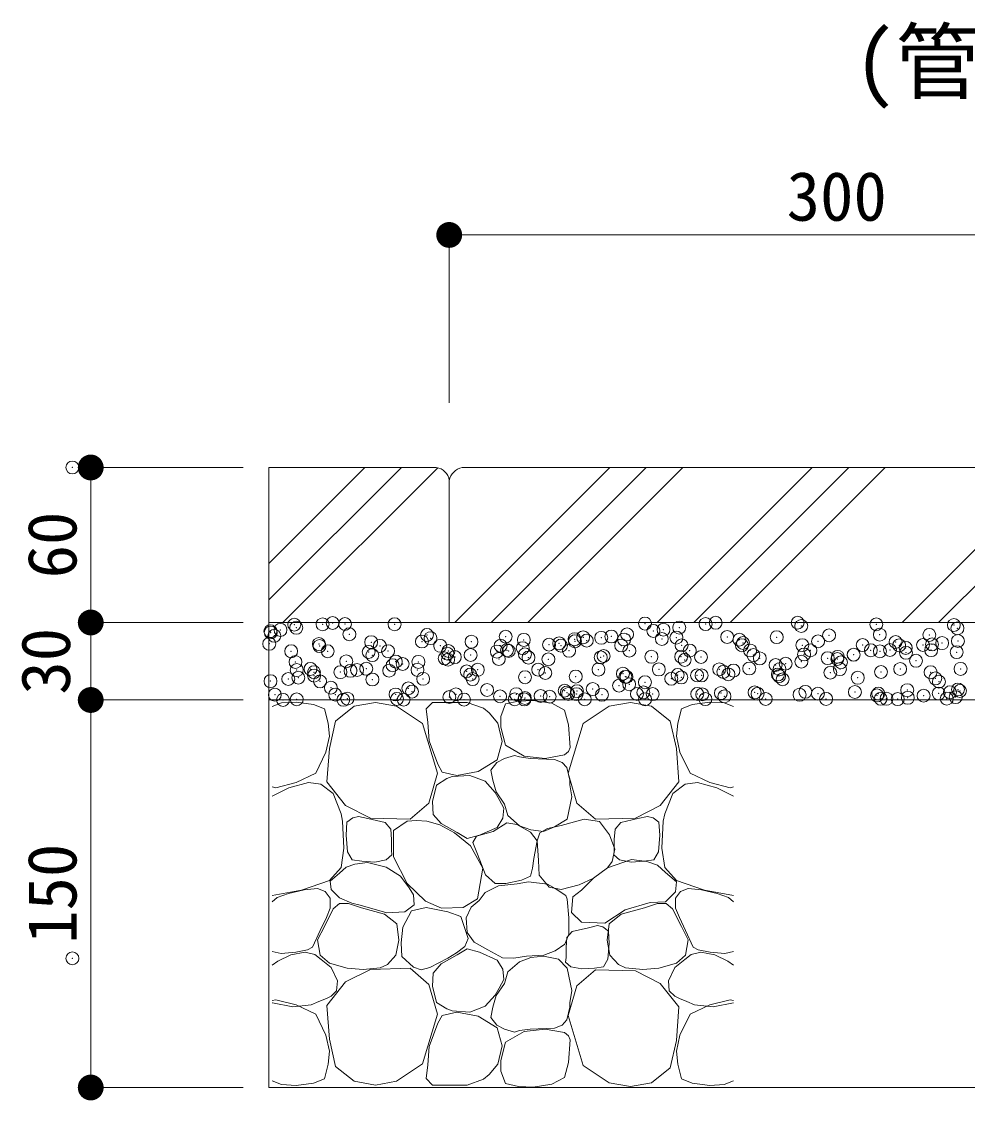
# Model space of a CAD drawing. Units: millimetres at full size, sheet at 1:10. Extents: x 170 to 2908, y 2192 to 4059.
# Drawn here: x 1389.8 to 1755.9, y 2932.1 to 3349.7 of the extents above; entities that cross this region are included whole.
import ezdxf
from ezdxf.enums import TextEntityAlignment as Align

# ---------------------------------------------------------------- set-up
doc = ezdxf.new("R2010")
doc.units = ezdxf.units.MM
doc.header["$LTSCALE"] = 10
doc.header["$PDMODE"] = 32
doc.header["$PDSIZE"] = 5
doc.linetypes.add('DASHED', pattern=[7.5, 6, -1.5])
doc.linetypes.add('USER1', pattern=[50, 37.5, -12.5])
for name, color, linetype, lineweight in [('0_2', 1, 'Continuous', 13), ('_0-0_', 7, 'Continuous', 13), ('ハッチ', 4, 'Continuous', 13), ('寸法', 3, 'Continuous', 13), ('本体', 7, 'Continuous', 13)]:
    doc.layers.add(name, color=color, linetype=linetype, lineweight=lineweight)
doc.styles.add('ＭＳ ゴシック', font='')
doc.styles.get('ＭＳ ゴシック').set_extended_font_data('MS Gothic')

# ---------------------------------------------------------------- blocks, each defined once
blk = doc.blocks.new('filled_dot')
at = {"color": 0, "linetype": 'Continuous', "lineweight": -2, "const_width": 1.25}
blk.add_lwpolyline([(-0.625, 0, 1), (0.625, 0, 1)], format="xyb", close=True, dxfattribs=at)

msp = doc.modelspace()

# ---------------------------------------------------------------- linework, layer by layer
at = {"layer": '0_2'}
for p, q in [((1555.28, 3267.1), (1855.28, 3267.1)), ((1555.28, 3202.09), (1555.28, 3267.1)), ((1416.53, 3177.09), (1416.53, 3117.09)), ((1475.53, 3177.09), (1416.53, 3177.09)), ((1416.53, 3137.09), (1416.53, 3067.09)), ((1475.53, 3117.09), (1416.53, 3117.09)), ((1475.53, 3117.09), (1416.53, 3117.09)), ((1416.53, 3087.09), (1416.53, 2937.09)), ((1475.53, 3087.09), (1416.53, 3087.09)), ((1475.53, 3087.09), (1416.53, 3087.09)), ((1475.53, 2937.09), (1416.53, 2937.09))]:
    msp.add_line(p, q, dxfattribs=at)
at = {"layer": '_0-0_', "color": 1}
for p in [(1409.44, 3177.09), (1409.44, 2987.09)]:
    msp.add_point(p, dxfattribs=at)
at = {"layer": 'ハッチ'}
for p, q in [((1536.79, 3177.09), (1485.53, 3125.84)), ((1522.64, 3177.09), (1485.53, 3139.98)), ((1617.4, 3177.09), (1557.4, 3117.09)), ((1631.54, 3177.09), (1571.54, 3117.09)), ((1695.78, 3177.09), (1635.78, 3117.09)), ((1709.92, 3177.09), (1649.92, 3117.09)), ((1790.54, 3177.09), (1730.54, 3117.09)), ((1804.68, 3177.09), (1744.68, 3117.09))]:
    msp.add_line(p, q, dxfattribs=at)
at = {"layer": 'ハッチ', "linetype": 'USER1'}
for p, q in [((1550.83, 3177), (1490.93, 3117.09)), ((1645.68, 3177.09), (1585.68, 3117.09)), ((1724.07, 3177.09), (1664.07, 3117.09))]:
    msp.add_line(p, q, dxfattribs=at)
at = {"layer": 'ハッチ', "linetype": 'DASHED'}
msp.add_line((1485.53, 3087.09), (2275.58, 3087.09), dxfattribs=at)
at = {"layer": 'ハッチ'}
for points in [[(1507.54, 3066.88), (1508.95, 3073.06), (1508.38, 3078.11), (1506.98, 3083.73), (1502.76, 3085.41), (1496.02, 3086.26), (1490.4, 3085.97), (1486.76, 3084.57)], [(1644.59, 3066.88), (1643.19, 3073.06), (1643.75, 3078.11), (1645.15, 3083.73), (1649.37, 3085.41), (1656.11, 3086.26), (1661.73, 3085.97), (1665.37, 3084.57)], [(1486.76, 3053.43), (1488.15, 3053.12), (1496.02, 3055.09), (1503.61, 3058.74), (1507.54, 3066.88)], [(1665.37, 3053.43), (1663.98, 3053.12), (1656.11, 3055.09), (1648.52, 3058.74), (1644.59, 3066.88)], [(1513.44, 3043.01), (1510.35, 3050.87), (1505.57, 3054.52), (1500.8, 3055.09), (1493.21, 3053.12), (1486.76, 3049.83)], [(1638.69, 3043.01), (1641.78, 3050.87), (1646.56, 3054.52), (1651.33, 3055.09), (1658.92, 3053.12), (1665.37, 3049.83)], [(1486.76, 3011.43), (1498.05, 3013.43), (1508.95, 3017.18), (1513.44, 3022.23), (1514.54, 3029.67), (1514, 3040.2), (1513.44, 3043.01)], [(1665.37, 3011.43), (1654.08, 3013.43), (1643.19, 3017.18), (1638.69, 3022.23), (1637.59, 3029.67), (1638.13, 3040.2), (1638.69, 3043.01)], [(1502.4, 2991.38), (1505.33, 2997.89), (1507.77, 3002.94), (1509.24, 3006.51), (1509.24, 3010.42), (1507.28, 3013.02), (1504.35, 3014.16), (1499.14, 3013.67), (1493.12, 3012.21), (1488.72, 3010.58), (1486.76, 3008.98)], [(1649.73, 2991.38), (1646.8, 2997.89), (1644.36, 3002.94), (1642.89, 3006.51), (1642.89, 3010.42), (1644.85, 3013.02), (1647.78, 3014.16), (1652.99, 3013.67), (1659.01, 3012.21), (1663.41, 3010.58), (1665.37, 3008.98)], [(1486.76, 2989.8), (1490.19, 2988.94), (1495.89, 2989.43), (1500.45, 2990.41), (1502.4, 2991.38)], [(1665.37, 2989.8), (1661.94, 2988.94), (1656.24, 2989.43), (1651.69, 2990.41), (1649.73, 2991.38)], [(1509.56, 2972.51), (1511.68, 2974.47), (1512, 2978.37), (1509.56, 2983.58), (1505.66, 2986.67), (1503.21, 2988.62), (1499.47, 2989.43), (1494.01, 2988.48), (1489, 2986.04), (1486.76, 2984.43)], [(1642.57, 2972.51), (1640.45, 2974.47), (1640.13, 2978.37), (1642.57, 2983.58), (1646.48, 2986.67), (1648.92, 2988.62), (1652.66, 2989.43), (1658.12, 2988.48), (1663.14, 2986.04), (1665.37, 2984.43)], [(1486.76, 2969.9), (1486.85, 2969.86), (1494.73, 2968.29), (1501.91, 2969.1), (1504.84, 2970.4), (1507.77, 2971.54), (1509.56, 2972.51)], [(1486.76, 2970.75), (1488.15, 2971.07), (1496.02, 2969.1), (1503.61, 2965.45), (1507.54, 2957.31)], [(1665.37, 2969.9), (1665.28, 2969.86), (1657.41, 2968.29), (1650.22, 2969.1), (1647.29, 2970.4), (1644.36, 2971.54), (1642.57, 2972.51)], [(1665.37, 2970.75), (1663.98, 2971.07), (1656.11, 2969.1), (1648.52, 2965.45), (1644.59, 2957.31)], [(1507.54, 2957.31), (1508.95, 2951.13), (1508.38, 2946.08), (1506.98, 2940.46), (1502.76, 2938.78), (1496.02, 2937.93), (1490.4, 2938.21), (1486.76, 2939.62)], [(1644.59, 2957.31), (1643.19, 2951.13), (1643.75, 2946.08), (1645.15, 2940.46), (1649.37, 2938.78), (1656.11, 2937.93), (1661.73, 2938.21), (1665.37, 2939.62)]]:
    msp.add_lwpolyline(points, dxfattribs=at)
for points in [[(1526.7, 3086.13), (1518.52, 3084.68), (1511.3, 3078.91), (1508.89, 3068.33), (1507.93, 3055.35), (1515.15, 3046.21), (1524.77, 3041.4), (1540.17, 3040.92), (1547.39, 3047.17), (1550.76, 3058.71), (1544.99, 3077.95), (1534.88, 3084.68)], [(1568.51, 3083.89), (1562.2, 3086.16), (1548.83, 3086.16), (1546.31, 3083.64), (1547.07, 3078.34), (1547.57, 3071.28), (1550.85, 3062.21), (1552.62, 3059.18), (1558.17, 3057.92), (1566.49, 3059.44), (1573.81, 3063.97), (1575.82, 3071.03), (1574.06, 3078.09), (1570.78, 3082.12)], [(1602.08, 3068.68), (1601.42, 3077.47), (1599.88, 3083.18), (1595.04, 3085.82), (1587.79, 3086.92), (1582.07, 3086.7), (1577.01, 3085.6), (1575.25, 3080.76), (1575.25, 3076.59), (1577.01, 3069.55), (1584.27, 3065.38), (1592.4, 3064.5), (1599.88, 3065.82), (1601.42, 3067.14)], [(1625.43, 3086.13), (1633.61, 3084.68), (1640.83, 3078.91), (1643.24, 3068.33), (1644.2, 3055.35), (1636.98, 3046.21), (1627.36, 3041.4), (1611.96, 3040.92), (1604.74, 3047.17), (1601.37, 3058.71), (1607.15, 3077.95), (1617.25, 3084.68)], [(1601.96, 3056.05), (1600.78, 3060.95), (1599.02, 3062.91), (1596.07, 3064.09), (1586.65, 3064.48), (1582.53, 3065.07), (1580.57, 3065.66), (1576.64, 3064.48), (1573.7, 3062.91), (1571.34, 3059.97), (1572.13, 3056.05), (1573.5, 3051.54), (1576.64, 3046.83), (1578.01, 3042.32), (1582.53, 3038.4), (1586.85, 3036.83), (1591.75, 3036.24), (1595.97, 3037.95), (1600.98, 3040.95), (1602.74, 3049.58), (1601.96, 3054.28)], [(1573.11, 3051.34), (1569.18, 3055.66), (1563.21, 3057.92), (1556.4, 3057.42), (1554.38, 3056.66), (1550.35, 3054.14), (1548.83, 3047.84), (1549.09, 3042.8), (1552.11, 3039.27), (1558.42, 3035.74), (1562.2, 3033.47), (1567, 3034.73), (1573.81, 3037.76), (1576.05, 3041.34), (1576.44, 3045.26), (1574.68, 3048.6)], [(1532.96, 3029), (1532.96, 3033.05), (1532.63, 3037.11), (1530.43, 3039.64), (1523.84, 3041.16), (1520.12, 3042), (1517.92, 3041.5), (1515.72, 3039.81), (1515.38, 3034.74), (1515.89, 3028.32), (1517.71, 3025.26), (1521.41, 3024.64), (1526.48, 3024.34), (1530.94, 3025.26), (1533.13, 3027.14)], [(1551.66, 3038.8), (1546.6, 3040.2), (1542.67, 3040.48), (1539.01, 3040.2), (1533.67, 3036.55), (1533.67, 3026.44), (1539.01, 3016.05), (1546.05, 3009.17), (1552.26, 3006.48), (1560.66, 3006.82), (1566.27, 3010.16), (1568.24, 3021.95), (1563.46, 3030.65), (1557.28, 3035.71)], [(1616.57, 3022.07), (1618.31, 3024.58), (1619.33, 3029.31), (1617.38, 3034.95), (1613.49, 3040.03), (1607.53, 3040.9), (1598.56, 3038.52), (1593.38, 3037.39), (1590.42, 3035.68), (1589.37, 3032.62), (1589.84, 3025), (1590.12, 3019.33), (1593.99, 3014.61), (1598.64, 3013.73), (1605.53, 3015.48), (1611.12, 3018.16)], [(1619.17, 3029), (1619.17, 3033.05), (1619.5, 3037.11), (1621.7, 3039.64), (1628.3, 3041.16), (1632.02, 3042), (1634.21, 3041.5), (1636.41, 3039.81), (1636.75, 3034.74), (1636.24, 3028.32), (1634.42, 3025.26), (1630.73, 3024.64), (1625.65, 3024.34), (1621.19, 3025.26), (1619, 3027.14)], [(1589.37, 3032.62), (1586.75, 3035.87), (1581.46, 3038.89), (1577.55, 3039.48), (1572.29, 3036.16), (1565.85, 3034.41), (1564.48, 3031.87), (1566.24, 3027.39), (1569.36, 3019.39), (1573.07, 3016.08), (1577.16, 3016.08), (1583.27, 3017.38), (1586.75, 3018.84), (1587.57, 3022.05), (1588.08, 3025.76)], [(1541.69, 3007.82), (1541.52, 3011.68), (1539.84, 3014.37), (1536.49, 3018.9), (1530.94, 3022.34), (1523.71, 3024.18), (1518.79, 3023.57), (1515.41, 3022.34), (1512.79, 3020.03), (1509.25, 3016.96), (1509.56, 3013.73), (1512.79, 3010.5), (1517.56, 3008.5), (1520.79, 3007.73), (1531.12, 3004.64), (1538.17, 3005.14)], [(1602.55, 3004.88), (1603.15, 3010.84), (1606.52, 3013.54), (1611.12, 3018.16), (1616.57, 3022.07), (1625.88, 3025.32), (1631.79, 3024.58), (1635.85, 3023.11), (1638.99, 3020.34), (1643.23, 3016.65), (1642.86, 3012.77), (1638.99, 3008.9), (1633, 3008.66), (1623.45, 3005.87), (1615.49, 3000.7), (1606.53, 3001.1)], [(1600.48, 3011.4), (1596.31, 3014.17), (1593.28, 3015.77), (1586.01, 3016.71), (1581.57, 3015.91), (1574.31, 3015.1), (1569.19, 3012.55), (1566.9, 3009.45), (1563.81, 3006.9), (1561.79, 3002.73), (1562.19, 2997.08), (1564.89, 2993.31), (1570.27, 2990.35), (1575.92, 2987.26), (1580.23, 2987.13), (1585.21, 2987.93), (1591.93, 2988.34), (1596.24, 2989.95), (1600.01, 2992.51), (1601.62, 2996.41), (1601.62, 3002.73), (1600.95, 3009.99)], [(1528.61, 2983.41), (1531.38, 2984.71), (1534.63, 2988.29), (1535.77, 2994.15), (1534.96, 3000.5), (1530.24, 3004.24), (1521.28, 3006.68), (1516.24, 3008.3), (1512.82, 3008.3), (1510.38, 3006.19), (1506.96, 2999.36), (1504.35, 2994.31), (1505.33, 2988.29), (1508.91, 2985.2), (1515.75, 2983.25), (1521.93, 2982.76)], [(1558.14, 2989.2), (1561.33, 2991.72), (1562.67, 2994.74), (1560.99, 2999.77), (1559.82, 3003.3), (1554.78, 3005.14), (1546.39, 3006.82), (1540.68, 3005.48), (1537.33, 2999.1), (1536.65, 2993.06), (1536.99, 2987.86), (1541.52, 2983.67), (1544.38, 2982.66), (1547.73, 2983.5), (1554.78, 2987.19)], [(1623.52, 2983.41), (1620.76, 2984.71), (1617.5, 2988.29), (1616.36, 2994.15), (1617.17, 3000.5), (1621.89, 3004.24), (1630.85, 3006.68), (1635.89, 3008.3), (1639.31, 3008.3), (1641.76, 3006.19), (1645.17, 2999.36), (1647.78, 2994.31), (1646.8, 2988.29), (1643.22, 2985.2), (1636.38, 2983.25), (1630.2, 2982.76)], [(1600.5, 2987.4), (1600.5, 2991.25), (1600.82, 2995.1), (1602.9, 2997.51), (1609.17, 2998.96), (1612.7, 2999.76), (1614.79, 2999.28), (1616.88, 2997.67), (1617.2, 2992.86), (1616.72, 2986.76), (1614.98, 2983.85), (1611.48, 2983.27), (1606.65, 2982.97), (1602.41, 2983.85), (1600.33, 2985.63)], [(1573.11, 2972.85), (1569.18, 2968.53), (1563.21, 2966.26), (1556.4, 2966.77), (1554.38, 2967.53), (1550.35, 2970.05), (1548.83, 2976.35), (1549.09, 2981.39), (1552.11, 2984.92), (1558.42, 2988.45), (1562.2, 2990.72), (1567, 2989.46), (1573.81, 2986.43), (1576.05, 2982.85), (1576.44, 2978.93), (1574.68, 2975.59)], [(1601.96, 2968.14), (1600.78, 2963.24), (1599.02, 2961.27), (1596.07, 2960.1), (1586.65, 2959.7), (1582.53, 2959.12), (1580.57, 2958.53), (1576.64, 2959.7), (1573.7, 2961.27), (1571.34, 2964.22), (1572.13, 2968.14), (1573.5, 2972.65), (1576.64, 2977.36), (1578.01, 2981.87), (1582.53, 2985.79), (1586.85, 2987.36), (1591.75, 2987.95), (1597.64, 2986.77), (1600.98, 2983.24), (1602.74, 2974.61), (1601.96, 2969.9)], [(1526.7, 2938.06), (1518.52, 2939.5), (1511.3, 2945.27), (1508.89, 2955.85), (1507.93, 2968.84), (1515.15, 2977.98), (1524.77, 2982.79), (1540.17, 2983.27), (1547.39, 2977.02), (1550.76, 2965.47), (1544.99, 2946.24), (1534.88, 2939.5)], [(1625.43, 2937.5), (1633.61, 2938.94), (1640.83, 2944.71), (1643.24, 2955.29), (1644.2, 2968.28), (1636.98, 2977.41), (1627.36, 2982.22), (1611.96, 2982.7), (1604.74, 2976.45), (1601.37, 2964.91), (1607.15, 2945.67), (1617.25, 2938.94)], [(1568.51, 2940.3), (1562.2, 2938.03), (1548.83, 2938.03), (1546.31, 2940.55), (1547.07, 2945.85), (1547.57, 2952.9), (1550.85, 2961.98), (1552.62, 2965), (1558.17, 2966.26), (1566.49, 2964.75), (1573.81, 2960.21), (1575.82, 2953.16), (1574.06, 2946.1), (1570.78, 2942.06)], [(1602.08, 2955.51), (1601.42, 2946.72), (1599.88, 2941.01), (1595.04, 2938.37), (1587.79, 2937.27), (1582.07, 2937.49), (1577.01, 2938.59), (1575.25, 2943.42), (1575.25, 2947.6), (1577.01, 2954.63), (1584.27, 2958.81), (1592.4, 2959.69), (1599.88, 2958.37), (1601.42, 2957.05)]]:
    msp.add_lwpolyline(points, close=True, dxfattribs=at)
for p in [(1690.14, 3117.02), (1486.07, 3113.72), (1486.2, 3113.2), (1489.98, 3114.23), (1495.31, 3116.25), (1496.08, 3115.04), (1506.26, 3116.38), (1510.17, 3116.89), (1514.94, 3116.5), (1534.13, 3116.41), (1631.06, 3116.68), (1634.31, 3113.82), (1638.21, 3114.33), (1644.31, 3115.13), (1654.5, 3116.47), (1658.4, 3116.99), (1691.53, 3115.75), (1720.6, 3116.36), (1750.61, 3116.1), (1751.99, 3114.83), (1485.64, 3108.83), (1487.59, 3111.93), (1504.83, 3108.74), (1516.66, 3112.54), (1525.08, 3109.47), (1544.72, 3109.72), (1546.67, 3112.28), (1548.05, 3111.01), (1563.9, 3109.63), (1577.12, 3111.62), (1584.16, 3110.36), (1597.84, 3109.01), (1603.79, 3110.61), (1603.93, 3109.82), (1607.13, 3111.36), (1608.52, 3110.09), (1614.12, 3111.16), (1618.02, 3111.67), (1622.98, 3110.51), (1624.12, 3112.47), (1637.59, 3110.7), (1643.23, 3111.24), (1662.87, 3111.49), (1667.6, 3110.44), (1668.98, 3109.17), (1682.05, 3111.4), (1698.05, 3109.78), (1702.31, 3112.13), (1721.94, 3112.38), (1728.06, 3109.52), (1741.13, 3112.29), (1746.07, 3109.11), (1752.17, 3109.91), (1494.11, 3105.96), (1505.09, 3107.97), (1508.25, 3105.96), (1524.12, 3105.7), (1528.45, 3108.01), (1531.61, 3106), (1551.8, 3108.06), (1554.58, 3105.03), (1554.97, 3106.04), (1563.56, 3104.5), (1573.74, 3105.84), (1575.16, 3108.1), (1577.65, 3106.36), (1578.32, 3106.08), (1583.74, 3107.16), (1584.59, 3104.78), (1593.93, 3108.5), (1598.52, 3108.14), (1601.68, 3106.13), (1621.87, 3108.18), (1625.03, 3106.17), (1645.23, 3108.23), (1648.39, 3106.21), (1668.58, 3108.27), (1671.75, 3106.25), (1691.94, 3108.31), (1692.64, 3104.71), (1695.1, 3106.3), (1711.79, 3104.6), (1711.82, 3104.62), (1715.3, 3108.35), (1718.46, 3106.34), (1721.98, 3105.94), (1725.88, 3106.45), (1729.44, 3108.25), (1731.98, 3107.26), (1732.08, 3105.35), (1738.65, 3108.39), (1741.82, 3106.38), (1742.16, 3108.6), (1751.71, 3105.6), (1495.78, 3101.8), (1515.42, 3102.05), (1525.51, 3104.43), (1533.37, 3100.53), (1534.6, 3101.96), (1537.27, 3101.04), (1543.37, 3101.84), (1553.55, 3103.18), (1554.86, 3102.69), (1557.46, 3103.7), (1574.49, 3102.94), (1585.97, 3103.51), (1593.68, 3102.84), (1613.93, 3103.57), (1615.04, 3104.11), (1633.56, 3103.82), (1645.05, 3103.86), (1646.43, 3102.59), (1652.75, 3103.73), (1673.01, 3104.46), (1675.5, 3103.19), (1681.6, 3100.62), (1685.5, 3101.14), (1691.6, 3101.94), (1701.79, 3103.28), (1705.52, 3102.94), (1705.69, 3103.79), (1706.9, 3101.67), (1735.97, 3102.27), (1496.28, 3098.66), (1501.58, 3099.12), (1502.96, 3097.85), (1502.99, 3096.53), (1513.18, 3097.87), (1517.08, 3098.38), (1519.64, 3098.7), (1523.18, 3099.19), (1532.03, 3098.45), (1543, 3098.74), (1562.04, 3098.19), (1563.42, 3096.93), (1566.35, 3098.79), (1589.71, 3098.83), (1592.49, 3097.53), (1604.26, 3096.16), (1613.06, 3098.87), (1622.5, 3097.27), (1636.42, 3098.91), (1643.71, 3096.79), (1651.22, 3096.62), (1652.96, 3096.61), (1659.78, 3098.96), (1661.41, 3097.97), (1663.34, 3097.04), (1665.32, 3098.48), (1671.41, 3099.28), (1682.52, 3096.95), (1682.97, 3096.35), (1683.13, 3099), (1702.78, 3097.68), (1706.49, 3099.04), (1722.41, 3097.93), (1729.84, 3099.08), (1741.6, 3097.84), (1753.2, 3099.13), (1486.11, 3094.38), (1492.99, 3095.21), (1496.89, 3095.72), (1505.3, 3094.29), (1525.56, 3095.02), (1545.19, 3095.27), (1564.37, 3095.17), (1584.63, 3095.9), (1621.03, 3092.65), (1623.45, 3096.06), (1623.89, 3096.01), (1624.94, 3093.16), (1631.04, 3093.97), (1641.22, 3095.31), (1645.13, 3095.82), (1684.35, 3095.09), (1713.42, 3095.69), (1743.43, 3095.43), (1744.82, 3094.17), (1487.79, 3089.15), (1509.48, 3091.87), (1511.15, 3089.19), (1534.51, 3089.23), (1539.49, 3091.61), (1540.88, 3090.35), (1555.33, 3088.24), (1557.86, 3089.27), (1569.95, 3090.95), (1574.96, 3088.49), (1581.22, 3089.32), (1584.56, 3087.85), (1590.66, 3088.65), (1594.15, 3088.39), (1599.96, 3090.69), (1600.85, 3089.99), (1601.34, 3089.42), (1604.57, 3089.36), (1604.75, 3090.51), (1610.85, 3091.31), (1614.4, 3089.12), (1627.93, 3089.4), (1630.41, 3090.03), (1634.04, 3089.37), (1651.29, 3089.44), (1653.22, 3089.28), (1660.42, 3089.77), (1661.81, 3088.5), (1673.48, 3090.01), (1674.64, 3089.49), (1690.88, 3089.11), (1693.11, 3090.26), (1698, 3089.53), (1712.3, 3090.17), (1720.89, 3088.85), (1721.35, 3089.57), (1732.55, 3090.9), (1732.79, 3087.94), (1738.89, 3088.75), (1744.71, 3089.61), (1749.08, 3090.09), (1751.34, 3088.19), (1752.19, 3091.15), (1752.98, 3090.6), (1490.96, 3087.13), (1496.26, 3087.35), (1514.31, 3087.17), (1515.89, 3087.6), (1535.07, 3087.51), (1537.67, 3087.22), (1561.02, 3087.26), (1580.66, 3087.33), (1584.38, 3087.3), (1607.74, 3087.34), (1631.09, 3087.39), (1654.45, 3087.43), (1677.8, 3087.47), (1701.16, 3087.51), (1722.27, 3087.58), (1724.52, 3087.56), (1728.89, 3087.43), (1747.87, 3087.6)]:
    msp.add_point(p, dxfattribs=at)
at = {"layer": '寸法', "color": 1}
msp.add_line((1416.53, 3117.09), (1416.53, 3087.09), dxfattribs=at)
at = {"layer": '本体'}
for p, q in [((1485.53, 3177.09), (1485.53, 2937.09)), ((1550.28, 3177.09), (1485.53, 3177.09)), ((1850.31, 3177.09), (1560.28, 3177.09)), ((1555.28, 3172.09), (1555.28, 3117.09)), ((1555.28, 3117.09), (1555.28, 3172.09)), ((1485.53, 3117.09), (2275.58, 3117.09)), ((1485.53, 3087.09), (2274.97, 3087.09)), ((1485.53, 2937.09), (2275.58, 2937.09))]:
    msp.add_line(p, q, dxfattribs=at)
for centre, radius, start, end in [((1549.57, 3171.38), 5.75, 7.0794, 82.9194), ((1561.85, 3170.53), 6.75, 103.4266, 166.5753)]:
    msp.add_arc(centre, radius, start, end, dxfattribs=at)

# ---------------------------------------------------------------- block references
at = {"layer": '0_2', "xscale": 4, "yscale": 4}
msp.add_blockref('filled_dot', (1555.28, 3267.1), dxfattribs=at)
for p, rotation in [((1416.53, 3177.09), 270), ((1416.53, 3117.09), 90), ((1416.53, 3117.09), 90), ((1416.53, 3087.09), 270), ((1416.53, 3087.09), 270), ((1416.53, 2937.09), 90)]:
    msp.add_blockref('filled_dot', p, dxfattribs=dict(at, rotation=rotation))

# ---------------------------------------------------------------- texts
at = {"layer": '0_2', "style": 'ＭＳ ゴシック'}
msp.add_text('300', height=18.99, dxfattribs=at).set_placement((1705.28, 3282.1), align=Align.MIDDLE_CENTER)
for s, p in [('60', (1401.53, 3147.09)), ('30', (1399.03, 3102.09)), ('150', (1401.53, 3012.09))]:
    msp.add_text(s, height=18.99, rotation=90, dxfattribs=at).set_placement(p, align=Align.MIDDLE_CENTER)
at = {"layer": '寸法', "style": 'ＭＳ ゴシック'}
msp.add_text('(管理車両通行用)', height=23.74, dxfattribs=at).set_placement((1711.92, 3315.21), align=Align.BOTTOM_LEFT)

doc.saveas('drawing.dxf')
